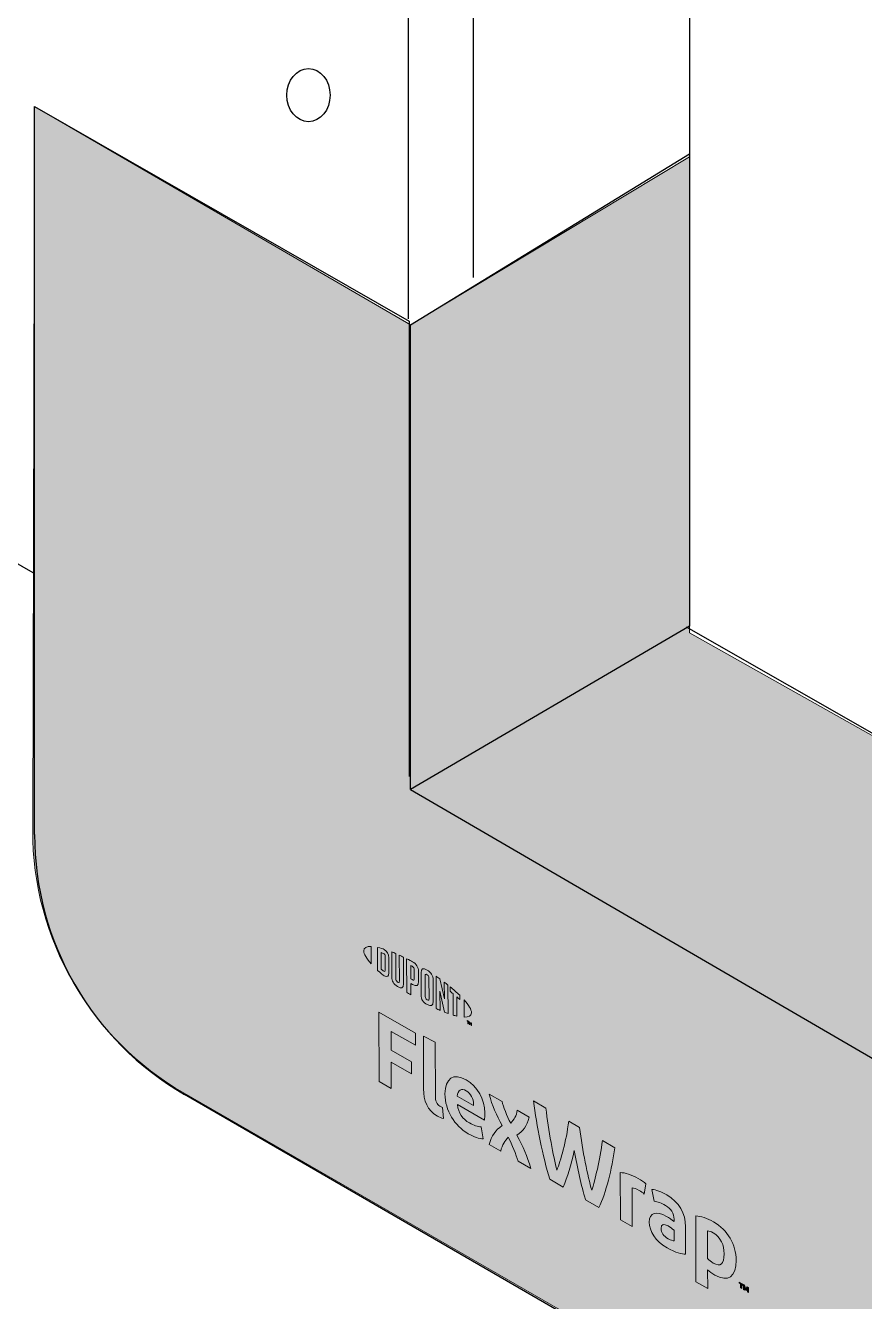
# Model space of a CAD drawing. Extents: x -1140 to 5605, y -816 to 2382.
# Drawn here: x -835.5 to -785.2, y 41.4 to 117.9 of the extents above; entities that cross this region are included whole.
import ezdxf

# ---------------------------------------------------------------- set-up
doc = ezdxf.new("R2010")
doc.units = 0
doc.header["$MEASUREMENT"] = 0
doc.linetypes.add('AI-Linetype-17', pattern=[86.381111, 43.190556, -8.638111, 8.638111, -8.638111, 8.638111, -8.638111])
doc.linetypes.add('AI-Linetype-19', pattern=[86.381111, 43.190556, -8.638111, 8.638111, -8.638111, 8.638111, -8.638111])
for name, color, linetype, lineweight in [('.ATI-HATCH', 7, 'Continuous', 0), ('G-ANNO-TTLB', 7, 'Continuous', 0), ('TYVEK', 7, 'Continuous', 0), ('wall scratch', 7, 'Continuous', 0)]:
    doc.layers.add(name, color=color, linetype=linetype, lineweight=lineweight)

# ---------------------------------------------------------------- blocks, each defined once
blk = doc.blocks.new('Block_46')
at = {"layer": 'wall scratch', "color": 2, "lineweight": 25, "true_color": 0xffff00}
blk.add_lwpolyline([(-812.514, 100.306), (-812.514, 244.314), (-729.909, 196.528), (-729.909, 54.04)], dxfattribs=at)
blk = doc.blocks.new('Block_47')
at = {"layer": 'wall scratch', "color": 18, "lineweight": 25, "true_color": 0x000000}
blk.add_ellipse((-818.502, 113.704), major_axis=(0, 1.594), ratio=0.812499, dxfattribs=at)
blk = doc.blocks.new('Block_85')
at = {"layer": 'TYVEK', "color": 33, "lineweight": 25, "true_color": 0xcc9966}
blk.add_lwpolyline([(-799.602, 79.473)], dxfattribs=at)
blk = doc.blocks.new('Block_86')
at = {"layer": 'TYVEK', "color": 33, "lineweight": 25, "true_color": 0xcc9966}
for points in [[(-795.676, 81.489)], [(-807.593, 74.672)]]:
    blk.add_lwpolyline(points, dxfattribs=at)
blk = doc.blocks.new('Block_87')
at = {"layer": 'TYVEK', "color": 33, "lineweight": 25, "true_color": 0xcc9966}
blk.add_lwpolyline([(-795.676, 81.489)], dxfattribs=at)
blk = doc.blocks.new('Block_89')
at = {"layer": 'TYVEK', "color": 2, "lineweight": 25, "true_color": 0xffff00}
blk.add_line((-808.626, 242.065), (-808.626, 102.777), dxfattribs=at)
blk.add_lwpolyline([(-807.593, 74.672)], dxfattribs=at)
blk = doc.blocks.new('Block_91')
at = {"layer": 'TYVEK', "color": 2, "lineweight": 25, "true_color": 0xffff00}
for points in [[(-807.593, 74.672)], [(-812.401, 71.889)]]:
    blk.add_lwpolyline(points, dxfattribs=at)
blk = doc.blocks.new('Block_93')
at = {"layer": 'TYVEK', "color": 33, "lineweight": 25, "true_color": 0xcc9966}
blk.add_lwpolyline([(-799.595, 79.667)], dxfattribs=at)
blk = doc.blocks.new('Block_94')
at = {"layer": 'TYVEK', "color": 33, "lineweight": 25, "true_color": 0xcc9966}
for points in [[(-795.669, 81.684)], [(-807.586, 74.866)]]:
    blk.add_lwpolyline(points, dxfattribs=at)
blk = doc.blocks.new('Block_95')
at = {"layer": 'TYVEK', "color": 33, "lineweight": 25, "true_color": 0xcc9966}
blk.add_lwpolyline([(-795.669, 81.684)], dxfattribs=at)
blk = doc.blocks.new('Block_98')
at = {"layer": 'TYVEK', "color": 2, "lineweight": 25, "true_color": 0xffff00}
for points in [[(-807.586, 74.866)], [(-812.394, 72.084)]]:
    blk.add_lwpolyline(points, dxfattribs=at)
blk = doc.blocks.new('Block_100')
at = {"layer": 'TYVEK', "true_color": 0x000000, "transparency": 33554687}
h = blk.add_hatch(color=18, dxfattribs=at)
h.dxf.hatch_style = 2
edge = h.paths.add_edge_path()
edge.add_spline(control_points=[(-814.271, 54.599), (-814.271, 54.599), (-814.281, 58.74), (-814.281, 58.74), (-814.281, 58.74), (-812.096, 57.486), (-812.096, 57.486), (-812.096, 57.486), (-812.094, 56.764), (-812.094, 56.764), (-812.094, 56.764), (-813.546, 57.597), (-813.546, 57.597), (-813.546, 57.597), (-813.543, 56.474), (-813.543, 56.474), (-813.543, 56.474), (-812.322, 55.773), (-812.322, 55.773), (-812.322, 55.773), (-812.321, 55.051), (-812.321, 55.051), (-812.321, 55.051), (-813.541, 55.752), (-813.541, 55.752), (-813.541, 55.752), (-813.538, 54.178), (-813.538, 54.178), (-813.538, 54.178), (-814.271, 54.599), (-814.271, 54.599)], knot_values=[0, 0, 0, 0, 1, 1, 1, 2, 2, 2, 3, 3, 3, 4, 4, 4, 5, 5, 5, 6, 6, 6, 7, 7, 7, 8, 8, 8, 9, 9, 9, 10, 10, 10, 10], degree=3, periodic=0)
h = blk.add_hatch(color=18, dxfattribs=at)
h.dxf.hatch_style = 2
edge = h.paths.add_edge_path()
edge.add_spline(control_points=[(-810.898, 53.756), (-810.898, 53.436), (-810.825, 53.224), (-810.62, 53.106), (-810.569, 53.076), (-810.517, 53.053), (-810.471, 53.038), (-810.471, 53.038), (-810.418, 52.364), (-810.418, 52.364), (-810.516, 52.396), (-810.675, 52.464), (-810.777, 52.523), (-811.367, 52.861), (-811.605, 53.441), (-811.606, 54.15), (-811.606, 54.15), (-811.614, 57.309), (-811.614, 57.309), (-811.614, 57.309), (-810.906, 56.95), (-810.906, 56.95), (-810.906, 56.95), (-810.898, 53.756), (-810.898, 53.756)], knot_values=[0, 0, 0, 0, 1, 1, 1, 2, 2, 2, 3, 3, 3, 4, 4, 4, 5, 5, 5, 6, 6, 6, 7, 7, 7, 8, 8, 8, 8], degree=3, periodic=0)
h = blk.add_hatch(color=18, dxfattribs=at)
h.dxf.hatch_style = 2
edge = h.paths.add_edge_path()
edge.add_spline(control_points=[(-809.587, 53.706), (-809.587, 53.706), (-808.612, 53.146), (-808.612, 53.146), (-808.612, 53.146), (-808.612, 53.217), (-808.612, 53.217), (-808.613, 53.549), (-808.767, 53.879), (-809.05, 54.041), (-809.347, 54.212), (-809.542, 54.082), (-809.587, 53.706)], knot_values=[0, 0, 0, 0, 1, 1, 1, 2, 2, 2, 3, 3, 3, 4, 4, 4, 4], degree=3, periodic=0)
edge = h.paths.add_edge_path()
edge.add_spline(control_points=[(-808.028, 51.145), (-808.254, 51.157), (-808.587, 51.265), (-808.925, 51.46), (-809.751, 51.934), (-810.317, 52.861), (-810.32, 53.843), (-810.322, 54.784), (-809.805, 55.125), (-809.051, 54.692), (-808.379, 54.306), (-807.937, 53.503), (-807.935, 52.71), (-807.934, 52.533), (-807.944, 52.385), (-807.954, 52.272), (-807.954, 52.272), (-809.575, 53.203), (-809.575, 53.203), (-809.507, 52.692), (-809.266, 52.34), (-808.855, 52.105), (-808.604, 51.96), (-808.363, 51.887), (-808.143, 51.867), (-808.143, 51.867), (-808.028, 51.145), (-808.028, 51.145)], knot_values=[0, 0, 0, 0, 1, 1, 1, 2, 2, 2, 3, 3, 3, 4, 4, 4, 5, 5, 5, 6, 6, 6, 7, 7, 7, 8, 8, 8, 9, 9, 9, 9], degree=3, periodic=0)
h = blk.add_hatch(color=18, dxfattribs=at)
h.dxf.hatch_style = 2
edge = h.paths.add_edge_path()
edge.add_spline(control_points=[(-806.888, 51.944), (-807.233, 52.579), (-807.505, 53.143), (-807.666, 53.826), (-807.666, 53.826), (-806.902, 53.387), (-806.902, 53.387), (-806.834, 53.083), (-806.607, 52.551), (-806.381, 52.084), (-806.192, 52.3), (-806.029, 52.555), (-805.993, 52.866), (-805.993, 52.866), (-805.275, 52.453), (-805.275, 52.453), (-805.407, 51.915), (-805.632, 51.613), (-806.015, 51.378), (-805.645, 50.687), (-805.393, 50.128), (-805.181, 49.381), (-805.181, 49.381), (-805.945, 49.819), (-805.945, 49.819), (-806.054, 50.213), (-806.311, 50.803), (-806.527, 51.252), (-806.722, 51.039), (-806.905, 50.79), (-806.976, 50.411), (-806.976, 50.411), (-807.664, 50.806), (-807.664, 50.806), (-807.537, 51.348), (-807.297, 51.682), (-806.888, 51.944)], knot_values=[0, 0, 0, 0, 1, 1, 1, 2, 2, 2, 3, 3, 3, 4, 4, 4, 5, 5, 5, 6, 6, 6, 7, 7, 7, 8, 8, 8, 9, 9, 9, 10, 10, 10, 11, 11, 11, 12, 12, 12, 12], degree=3, periodic=0)
h = blk.add_hatch(color=18, dxfattribs=at)
h.dxf.hatch_style = 2
edge = h.paths.add_edge_path()
edge.add_spline(control_points=[(-800.887, 51.05), (-800.887, 51.05), (-800.138, 50.62), (-800.138, 50.62), (-800.329, 49.354), (-800.664, 47.921), (-801.097, 47.036), (-801.097, 47.036), (-801.902, 47.498), (-801.902, 47.498), (-802.156, 48.382), (-802.384, 49.381), (-802.576, 50.461), (-802.768, 49.602), (-802.987, 48.859), (-803.241, 48.267), (-803.241, 48.267), (-804.047, 48.73), (-804.047, 48.73), (-804.46, 50.101), (-804.828, 51.937), (-805.021, 53.424), (-805.021, 53.424), (-804.278, 52.997), (-804.278, 52.997), (-804.116, 51.658), (-803.825, 50.091), (-803.613, 49.278), (-803.394, 49.843), (-803.053, 51.007), (-802.908, 52.211), (-802.908, 52.211), (-802.251, 51.834), (-802.251, 51.834), (-802.094, 50.456), (-801.757, 48.904), (-801.53, 48.082), (-801.326, 48.656), (-801.037, 49.891), (-800.887, 51.05)], knot_values=[0, 0, 0, 0, 1, 1, 1, 2, 2, 2, 3, 3, 3, 4, 4, 4, 5, 5, 5, 6, 6, 6, 7, 7, 7, 8, 8, 8, 9, 9, 9, 10, 10, 10, 11, 11, 11, 12, 12, 12, 13, 13, 13, 13], degree=3, periodic=0)
h = blk.add_hatch(color=18, dxfattribs=at)
h.dxf.hatch_style = 2
edge = h.paths.add_edge_path()
edge.add_spline(control_points=[(-798.745, 48.775), (-798.56, 48.669), (-798.386, 48.545), (-798.283, 48.457), (-798.283, 48.457), (-798.384, 47.847), (-798.384, 47.847), (-798.471, 47.933), (-798.579, 48.006), (-798.687, 48.068), (-798.876, 48.177), (-799.005, 48.209), (-799.112, 48.212), (-799.112, 48.212), (-799.107, 45.893), (-799.107, 45.893), (-799.107, 45.893), (-799.814, 46.3), (-799.814, 46.3), (-799.814, 46.3), (-799.821, 49.133), (-799.821, 49.133), (-799.545, 49.134), (-799.114, 48.987), (-798.745, 48.775)], knot_values=[0, 0, 0, 0, 1, 1, 1, 2, 2, 2, 3, 3, 3, 4, 4, 4, 5, 5, 5, 6, 6, 6, 7, 7, 7, 8, 8, 8, 8], degree=3, periodic=0)
h = blk.add_hatch(color=18, dxfattribs=at)
h.dxf.hatch_style = 2
edge = h.paths.add_edge_path()
edge.add_spline(control_points=[(-796.589, 45.045), (-796.589, 45.045), (-796.591, 45.678), (-796.591, 45.678), (-796.709, 45.775), (-796.832, 45.863), (-796.955, 45.934), (-797.191, 46.07), (-797.375, 46.069), (-797.375, 45.791), (-797.374, 45.543), (-797.22, 45.324), (-796.948, 45.168), (-796.794, 45.08), (-796.666, 45.041), (-796.589, 45.045)], knot_values=[0, 0, 0, 0, 1, 1, 1, 2, 2, 2, 3, 3, 3, 4, 4, 4, 5, 5, 5, 5], degree=3, periodic=0)
edge = h.paths.add_edge_path()
edge.add_spline(control_points=[(-797.018, 44.624), (-797.721, 45.027), (-798.076, 45.627), (-798.077, 46.159), (-798.079, 46.745), (-797.664, 46.849), (-797.049, 46.502), (-796.905, 46.419), (-796.72, 46.29), (-796.592, 46.192), (-796.592, 46.192), (-796.592, 46.334), (-796.592, 46.334), (-796.593, 46.695), (-796.773, 46.97), (-797.117, 47.167), (-797.342, 47.297), (-797.583, 47.394), (-797.794, 47.414), (-797.794, 47.414), (-797.923, 48.126), (-797.923, 48.126), (-797.703, 48.106), (-797.349, 47.974), (-797.036, 47.794), (-796.282, 47.361), (-795.907, 46.685), (-795.905, 45.886), (-795.905, 45.886), (-795.901, 44.242), (-795.901, 44.242), (-796.111, 44.238), (-796.505, 44.329), (-797.018, 44.624)], knot_values=[0, 0, 0, 0, 1, 1, 1, 2, 2, 2, 3, 3, 3, 4, 4, 4, 5, 5, 5, 6, 6, 6, 7, 7, 7, 8, 8, 8, 9, 9, 9, 10, 10, 10, 11, 11, 11, 11], degree=3, periodic=0)
h = blk.add_hatch(color=18, dxfattribs=at)
h.dxf.hatch_style = 2
edge = h.paths.add_edge_path()
edge.add_spline(control_points=[(-794.255, 43.711), (-793.803, 43.451), (-793.594, 43.65), (-793.595, 44.259), (-793.597, 44.792), (-793.792, 45.258), (-794.259, 45.527), (-794.387, 45.6), (-794.48, 45.624), (-794.587, 45.638), (-794.587, 45.638), (-794.583, 43.982), (-794.583, 43.982), (-794.486, 43.879), (-794.404, 43.796), (-794.255, 43.711)], knot_values=[0, 0, 0, 0, 1, 1, 1, 2, 2, 2, 3, 3, 3, 4, 4, 4, 5, 5, 5, 5], degree=3, periodic=0)
edge = h.paths.add_edge_path()
edge.add_spline(control_points=[(-794.151, 42.989), (-794.33, 43.092), (-794.453, 43.186), (-794.582, 43.313), (-794.582, 43.313), (-794.579, 42.189), (-794.579, 42.189), (-794.579, 42.189), (-795.282, 42.593), (-795.282, 42.593), (-795.282, 42.593), (-795.291, 46.539), (-795.291, 46.539), (-794.999, 46.524), (-794.589, 46.389), (-794.225, 46.18), (-793.384, 45.697), (-792.879, 44.817), (-792.877, 43.871), (-792.875, 42.9), (-793.35, 42.53), (-794.151, 42.989)], knot_values=[0, 0, 0, 0, 1, 1, 1, 2, 2, 2, 3, 3, 3, 4, 4, 4, 5, 5, 5, 6, 6, 6, 7, 7, 7, 7], degree=3, periodic=0)
h = blk.add_hatch(color=18, dxfattribs=at)
h.dxf.hatch_style = 2
edge = h.paths.add_edge_path()
edge.add_spline(control_points=[(-792.369, 42.384), (-792.343, 42.297), (-792.318, 42.23), (-792.287, 42.159), (-792.257, 42.195), (-792.235, 42.235), (-792.21, 42.293), (-792.21, 42.293), (-792.136, 42.25), (-792.136, 42.25), (-792.136, 42.25), (-792.136, 41.945), (-792.136, 41.945), (-792.136, 41.945), (-792.2, 41.982), (-792.2, 41.982), (-792.2, 41.982), (-792.2, 42.123), (-792.2, 42.123), (-792.2, 42.123), (-792.197, 42.168), (-792.197, 42.168), (-792.218, 42.134), (-792.242, 42.1), (-792.264, 42.074), (-792.264, 42.074), (-792.313, 42.102), (-792.313, 42.102), (-792.335, 42.154), (-792.36, 42.218), (-792.381, 42.277), (-792.381, 42.277), (-792.378, 42.225), (-792.378, 42.225), (-792.378, 42.225), (-792.378, 42.084), (-792.378, 42.084), (-792.378, 42.084), (-792.442, 42.121), (-792.442, 42.121), (-792.442, 42.121), (-792.443, 42.426), (-792.443, 42.426), (-792.443, 42.426), (-792.369, 42.384), (-792.369, 42.384)], knot_values=[0, 0, 0, 0, 1, 1, 1, 2, 2, 2, 3, 3, 3, 4, 4, 4, 5, 5, 5, 6, 6, 6, 7, 7, 7, 8, 8, 8, 9, 9, 9, 10, 10, 10, 11, 11, 11, 12, 12, 12, 13, 13, 13, 14, 14, 14, 15, 15, 15, 15], degree=3, periodic=0)
edge = h.paths.add_edge_path()
edge.add_spline(control_points=[(-792.615, 42.458), (-792.615, 42.458), (-792.686, 42.499), (-792.686, 42.499), (-792.686, 42.499), (-792.687, 42.566), (-792.687, 42.566), (-792.687, 42.566), (-792.472, 42.443), (-792.472, 42.443), (-792.472, 42.443), (-792.472, 42.375), (-792.472, 42.375), (-792.472, 42.375), (-792.544, 42.417), (-792.544, 42.417), (-792.544, 42.417), (-792.543, 42.178), (-792.543, 42.178), (-792.543, 42.178), (-792.614, 42.219), (-792.614, 42.219), (-792.614, 42.219), (-792.615, 42.458), (-792.615, 42.458)], knot_values=[0, 0, 0, 0, 1, 1, 1, 2, 2, 2, 3, 3, 3, 4, 4, 4, 5, 5, 5, 6, 6, 6, 7, 7, 7, 8, 8, 8, 8], degree=3, periodic=0)
at = {"layer": 'TYVEK'}
for points, knots in [([(-814.271, 54.599), (-814.271, 54.599), (-814.281, 58.74), (-814.281, 58.74), (-814.281, 58.74), (-812.096, 57.486), (-812.096, 57.486), (-812.096, 57.486), (-812.094, 56.764), (-812.094, 56.764), (-812.094, 56.764), (-813.546, 57.597), (-813.546, 57.597), (-813.546, 57.597), (-813.543, 56.474), (-813.543, 56.474), (-813.543, 56.474), (-812.322, 55.773), (-812.322, 55.773), (-812.322, 55.773), (-812.321, 55.051), (-812.321, 55.051), (-812.321, 55.051), (-813.541, 55.752), (-813.541, 55.752), (-813.541, 55.752), (-813.538, 54.178), (-813.538, 54.178), (-813.538, 54.178), (-814.271, 54.599), (-814.271, 54.599)], [0, 0, 0, 0, 1, 1, 1, 2, 2, 2, 3, 3, 3, 4, 4, 4, 5, 5, 5, 6, 6, 6, 7, 7, 7, 8, 8, 8, 9, 9, 9, 10, 10, 10, 10]), ([(-810.898, 53.756), (-810.898, 53.436), (-810.825, 53.224), (-810.62, 53.106), (-810.569, 53.076), (-810.517, 53.053), (-810.471, 53.038), (-810.471, 53.038), (-810.418, 52.364), (-810.418, 52.364), (-810.516, 52.396), (-810.675, 52.464), (-810.777, 52.523), (-811.367, 52.861), (-811.605, 53.441), (-811.606, 54.15), (-811.606, 54.15), (-811.614, 57.309), (-811.614, 57.309), (-811.614, 57.309), (-810.906, 56.95), (-810.906, 56.95), (-810.906, 56.95), (-810.898, 53.756), (-810.898, 53.756)], [0, 0, 0, 0, 1, 1, 1, 2, 2, 2, 3, 3, 3, 4, 4, 4, 5, 5, 5, 6, 6, 6, 7, 7, 7, 8, 8, 8, 8]), ([(-808.028, 51.145), (-808.254, 51.157), (-808.587, 51.265), (-808.925, 51.46), (-809.751, 51.934), (-810.317, 52.861), (-810.32, 53.843), (-810.322, 54.784), (-809.805, 55.125), (-809.051, 54.692), (-808.379, 54.306), (-807.937, 53.503), (-807.935, 52.71), (-807.934, 52.533), (-807.944, 52.385), (-807.954, 52.272), (-807.954, 52.272), (-809.575, 53.203), (-809.575, 53.203), (-809.507, 52.692), (-809.266, 52.34), (-808.855, 52.105), (-808.604, 51.96), (-808.363, 51.887), (-808.143, 51.867), (-808.143, 51.867), (-808.028, 51.145), (-808.028, 51.145)], [0, 0, 0, 0, 1, 1, 1, 2, 2, 2, 3, 3, 3, 4, 4, 4, 5, 5, 5, 6, 6, 6, 7, 7, 7, 8, 8, 8, 9, 9, 9, 9]), ([(-809.587, 53.706), (-809.587, 53.706), (-808.612, 53.146), (-808.612, 53.146), (-808.612, 53.146), (-808.612, 53.217), (-808.612, 53.217), (-808.613, 53.549), (-808.767, 53.879), (-809.05, 54.041), (-809.347, 54.212), (-809.542, 54.082), (-809.587, 53.706)], [0, 0, 0, 0, 1, 1, 1, 2, 2, 2, 3, 3, 3, 4, 4, 4, 4]), ([(-806.888, 51.944), (-807.233, 52.579), (-807.505, 53.143), (-807.666, 53.826), (-807.666, 53.826), (-806.902, 53.387), (-806.902, 53.387), (-806.834, 53.083), (-806.607, 52.551), (-806.381, 52.084), (-806.192, 52.3), (-806.029, 52.555), (-805.993, 52.866), (-805.993, 52.866), (-805.275, 52.453), (-805.275, 52.453), (-805.407, 51.915), (-805.632, 51.613), (-806.015, 51.378), (-805.645, 50.687), (-805.393, 50.128), (-805.181, 49.381), (-805.181, 49.381), (-805.945, 49.819), (-805.945, 49.819), (-806.054, 50.213), (-806.311, 50.803), (-806.527, 51.252), (-806.722, 51.039), (-806.905, 50.79), (-806.976, 50.411), (-806.976, 50.411), (-807.664, 50.806), (-807.664, 50.806), (-807.537, 51.348), (-807.297, 51.682), (-806.888, 51.944)], [0, 0, 0, 0, 1, 1, 1, 2, 2, 2, 3, 3, 3, 4, 4, 4, 5, 5, 5, 6, 6, 6, 7, 7, 7, 8, 8, 8, 9, 9, 9, 10, 10, 10, 11, 11, 11, 12, 12, 12, 12]), ([(-800.887, 51.05), (-800.887, 51.05), (-800.138, 50.62), (-800.138, 50.62), (-800.329, 49.354), (-800.664, 47.921), (-801.097, 47.036), (-801.097, 47.036), (-801.902, 47.498), (-801.902, 47.498), (-802.156, 48.382), (-802.384, 49.381), (-802.576, 50.461), (-802.768, 49.602), (-802.987, 48.859), (-803.241, 48.267), (-803.241, 48.267), (-804.047, 48.73), (-804.047, 48.73), (-804.46, 50.101), (-804.828, 51.937), (-805.021, 53.424), (-805.021, 53.424), (-804.278, 52.997), (-804.278, 52.997), (-804.116, 51.658), (-803.825, 50.091), (-803.613, 49.278), (-803.394, 49.843), (-803.053, 51.007), (-802.908, 52.211), (-802.908, 52.211), (-802.251, 51.834), (-802.251, 51.834), (-802.094, 50.456), (-801.757, 48.904), (-801.53, 48.082), (-801.326, 48.656), (-801.037, 49.891), (-800.887, 51.05)], [0, 0, 0, 0, 1, 1, 1, 2, 2, 2, 3, 3, 3, 4, 4, 4, 5, 5, 5, 6, 6, 6, 7, 7, 7, 8, 8, 8, 9, 9, 9, 10, 10, 10, 11, 11, 11, 12, 12, 12, 13, 13, 13, 13]), ([(-798.745, 48.775), (-798.56, 48.669), (-798.386, 48.545), (-798.283, 48.457), (-798.283, 48.457), (-798.384, 47.847), (-798.384, 47.847), (-798.471, 47.933), (-798.579, 48.006), (-798.687, 48.068), (-798.876, 48.177), (-799.005, 48.209), (-799.112, 48.212), (-799.112, 48.212), (-799.107, 45.893), (-799.107, 45.893), (-799.107, 45.893), (-799.814, 46.3), (-799.814, 46.3), (-799.814, 46.3), (-799.821, 49.133), (-799.821, 49.133), (-799.545, 49.134), (-799.114, 48.987), (-798.745, 48.775)], [0, 0, 0, 0, 1, 1, 1, 2, 2, 2, 3, 3, 3, 4, 4, 4, 5, 5, 5, 6, 6, 6, 7, 7, 7, 8, 8, 8, 8]), ([(-797.018, 44.624), (-797.721, 45.027), (-798.076, 45.627), (-798.077, 46.159), (-798.079, 46.745), (-797.664, 46.849), (-797.049, 46.502), (-796.905, 46.419), (-796.72, 46.29), (-796.592, 46.192), (-796.592, 46.192), (-796.592, 46.334), (-796.592, 46.334), (-796.593, 46.695), (-796.773, 46.97), (-797.117, 47.167), (-797.342, 47.297), (-797.583, 47.394), (-797.794, 47.414), (-797.794, 47.414), (-797.923, 48.126), (-797.923, 48.126), (-797.703, 48.106), (-797.349, 47.974), (-797.036, 47.794), (-796.282, 47.361), (-795.907, 46.685), (-795.905, 45.886), (-795.905, 45.886), (-795.901, 44.242), (-795.901, 44.242), (-796.111, 44.238), (-796.505, 44.329), (-797.018, 44.624)], [0, 0, 0, 0, 1, 1, 1, 2, 2, 2, 3, 3, 3, 4, 4, 4, 5, 5, 5, 6, 6, 6, 7, 7, 7, 8, 8, 8, 9, 9, 9, 10, 10, 10, 11, 11, 11, 11]), ([(-796.589, 45.045), (-796.589, 45.045), (-796.591, 45.678), (-796.591, 45.678), (-796.709, 45.775), (-796.832, 45.863), (-796.955, 45.934), (-797.191, 46.07), (-797.375, 46.069), (-797.375, 45.791), (-797.374, 45.543), (-797.22, 45.324), (-796.948, 45.168), (-796.794, 45.08), (-796.666, 45.041), (-796.589, 45.045)], [0, 0, 0, 0, 1, 1, 1, 2, 2, 2, 3, 3, 3, 4, 4, 4, 5, 5, 5, 5]), ([(-794.151, 42.989), (-794.33, 43.092), (-794.453, 43.186), (-794.582, 43.313), (-794.582, 43.313), (-794.579, 42.189), (-794.579, 42.189), (-794.579, 42.189), (-795.282, 42.593), (-795.282, 42.593), (-795.282, 42.593), (-795.291, 46.539), (-795.291, 46.539), (-794.999, 46.524), (-794.589, 46.389), (-794.225, 46.18), (-793.384, 45.697), (-792.879, 44.817), (-792.877, 43.871), (-792.875, 42.9), (-793.35, 42.53), (-794.151, 42.989)], [0, 0, 0, 0, 1, 1, 1, 2, 2, 2, 3, 3, 3, 4, 4, 4, 5, 5, 5, 6, 6, 6, 7, 7, 7, 7]), ([(-794.255, 43.711), (-793.803, 43.451), (-793.594, 43.65), (-793.595, 44.259), (-793.597, 44.792), (-793.792, 45.258), (-794.259, 45.527), (-794.387, 45.6), (-794.48, 45.624), (-794.587, 45.638), (-794.587, 45.638), (-794.583, 43.982), (-794.583, 43.982), (-794.486, 43.879), (-794.404, 43.796), (-794.255, 43.711)], [0, 0, 0, 0, 1, 1, 1, 2, 2, 2, 3, 3, 3, 4, 4, 4, 5, 5, 5, 5]), ([(-792.615, 42.458), (-792.615, 42.458), (-792.686, 42.499), (-792.686, 42.499), (-792.686, 42.499), (-792.687, 42.566), (-792.687, 42.566), (-792.687, 42.566), (-792.472, 42.443), (-792.472, 42.443), (-792.472, 42.443), (-792.472, 42.375), (-792.472, 42.375), (-792.472, 42.375), (-792.544, 42.417), (-792.544, 42.417), (-792.544, 42.417), (-792.543, 42.178), (-792.543, 42.178), (-792.543, 42.178), (-792.614, 42.219), (-792.614, 42.219), (-792.614, 42.219), (-792.615, 42.458), (-792.615, 42.458)], [0, 0, 0, 0, 1, 1, 1, 2, 2, 2, 3, 3, 3, 4, 4, 4, 5, 5, 5, 6, 6, 6, 7, 7, 7, 8, 8, 8, 8]), ([(-792.369, 42.384), (-792.343, 42.297), (-792.318, 42.23), (-792.287, 42.159), (-792.257, 42.195), (-792.235, 42.235), (-792.21, 42.293), (-792.21, 42.293), (-792.136, 42.25), (-792.136, 42.25), (-792.136, 42.25), (-792.136, 41.945), (-792.136, 41.945), (-792.136, 41.945), (-792.2, 41.982), (-792.2, 41.982), (-792.2, 41.982), (-792.2, 42.123), (-792.2, 42.123), (-792.2, 42.123), (-792.197, 42.168), (-792.197, 42.168), (-792.218, 42.134), (-792.242, 42.1), (-792.264, 42.074), (-792.264, 42.074), (-792.313, 42.102), (-792.313, 42.102), (-792.335, 42.154), (-792.36, 42.218), (-792.381, 42.277), (-792.381, 42.277), (-792.378, 42.225), (-792.378, 42.225), (-792.378, 42.225), (-792.378, 42.084), (-792.378, 42.084), (-792.378, 42.084), (-792.442, 42.121), (-792.442, 42.121), (-792.442, 42.121), (-792.443, 42.426), (-792.443, 42.426), (-792.443, 42.426), (-792.369, 42.384), (-792.369, 42.384)], [0, 0, 0, 0, 1, 1, 1, 2, 2, 2, 3, 3, 3, 4, 4, 4, 5, 5, 5, 6, 6, 6, 7, 7, 7, 8, 8, 8, 9, 9, 9, 10, 10, 10, 11, 11, 11, 12, 12, 12, 13, 13, 13, 14, 14, 14, 15, 15, 15, 15])]:
    blk.add_open_spline(points, degree=3, knots=knots, dxfattribs=at)
blk = doc.blocks.new('Block_101')
at = {"layer": 'TYVEK', "true_color": 0x000000, "transparency": 33554687}
h = blk.add_hatch(color=18, dxfattribs=at)
h.dxf.hatch_style = 2
edge = h.paths.add_edge_path()
edge.add_spline(control_points=[(-815.184, 62.419), (-815.183, 62.228), (-815.023, 61.958), (-814.743, 61.644), (-814.743, 61.644), (-814.745, 62.684), (-814.745, 62.684), (-815.024, 62.693), (-815.184, 62.607), (-815.184, 62.419)], knot_values=[0, 0, 0, 0, 1, 1, 1, 2, 2, 2, 3, 3, 3, 3], degree=3, periodic=0)
h = blk.add_hatch(color=18, dxfattribs=at)
h.dxf.hatch_style = 2
edge = h.paths.add_edge_path()
edge.add_spline(control_points=[(-813.902, 61.259), (-813.902, 61.179), (-813.944, 61.176), (-813.993, 61.205), (-814.032, 61.227), (-814.092, 61.278), (-814.14, 61.321), (-814.14, 61.321), (-814.143, 62.315), (-814.143, 62.315), (-814.094, 62.302), (-814.035, 62.284), (-813.996, 62.261), (-813.946, 62.233), (-813.905, 62.182), (-813.905, 62.103), (-813.905, 62.103), (-813.902, 61.259), (-813.902, 61.259)], knot_values=[0, 0, 0, 0, 1, 1, 1, 2, 2, 2, 3, 3, 3, 4, 4, 4, 5, 5, 5, 6, 6, 6, 6], degree=3, periodic=0)
edge = h.paths.add_edge_path()
edge.add_spline(control_points=[(-813.964, 62.503), (-814.042, 62.547), (-814.155, 62.586), (-814.358, 62.63), (-814.358, 62.63), (-814.355, 61.252), (-814.355, 61.252), (-814.176, 61.087), (-814.038, 60.971), (-813.96, 60.926), (-813.78, 60.823), (-813.679, 60.892), (-813.68, 61.095), (-813.68, 61.095), (-813.682, 62.01), (-813.682, 62.01), (-813.682, 62.214), (-813.784, 62.399), (-813.964, 62.503)], knot_values=[0, 0, 0, 0, 1, 1, 1, 2, 2, 2, 3, 3, 3, 4, 4, 4, 5, 5, 5, 6, 6, 6, 6], degree=3, periodic=0)
h = blk.add_hatch(color=18, dxfattribs=at)
h.dxf.hatch_style = 2
edge = h.paths.add_edge_path()
edge.add_spline(control_points=[(-813.052, 60.609), (-813.052, 60.529), (-813.075, 60.493), (-813.162, 60.554), (-813.246, 60.615), (-813.269, 60.669), (-813.27, 60.764), (-813.27, 60.764), (-813.273, 62.263), (-813.273, 62.263), (-813.33, 62.288), (-813.455, 62.34), (-813.509, 62.362), (-813.509, 62.362), (-813.505, 60.846), (-813.505, 60.846), (-813.505, 60.604), (-813.402, 60.451), (-813.161, 60.28), (-812.94, 60.125), (-812.805, 60.176), (-812.806, 60.444), (-812.806, 60.444), (-812.81, 62.047), (-812.81, 62.047), (-812.856, 62.07), (-813.007, 62.142), (-813.056, 62.164), (-813.056, 62.164), (-813.052, 60.609), (-813.052, 60.609)], knot_values=[0, 0, 0, 0, 1, 1, 1, 2, 2, 2, 3, 3, 3, 4, 4, 4, 5, 5, 5, 6, 6, 6, 7, 7, 7, 8, 8, 8, 9, 9, 9, 10, 10, 10, 10], degree=3, periodic=0)
h = blk.add_hatch(color=18, dxfattribs=at)
h.dxf.hatch_style = 2
edge = h.paths.add_edge_path()
edge.add_spline(control_points=[(-812.157, 60.753), (-812.157, 60.667), (-812.183, 60.638), (-812.283, 60.695), (-812.283, 60.695), (-812.369, 60.744), (-812.369, 60.744), (-812.369, 60.744), (-812.371, 61.54), (-812.371, 61.54), (-812.333, 61.521), (-812.312, 61.51), (-812.289, 61.496), (-812.181, 61.434), (-812.159, 61.374), (-812.158, 61.285), (-812.158, 61.285), (-812.157, 60.753), (-812.157, 60.753)], knot_values=[0, 0, 0, 0, 1, 1, 1, 2, 2, 2, 3, 3, 3, 4, 4, 4, 5, 5, 5, 6, 6, 6, 6], degree=3, periodic=0)
edge = h.paths.add_edge_path()
edge.add_spline(control_points=[(-812.276, 61.77), (-812.318, 61.794), (-812.474, 61.878), (-812.618, 61.95), (-812.618, 61.95), (-812.613, 59.932), (-812.613, 59.932), (-812.564, 59.901), (-812.436, 59.82), (-812.367, 59.778), (-812.367, 59.778), (-812.369, 60.463), (-812.369, 60.463), (-812.369, 60.463), (-812.272, 60.408), (-812.272, 60.408), (-812.015, 60.261), (-811.908, 60.333), (-811.909, 60.589), (-811.909, 60.589), (-811.91, 61.184), (-811.91, 61.184), (-811.911, 61.435), (-812.031, 61.63), (-812.276, 61.77)], knot_values=[0, 0, 0, 0, 1, 1, 1, 2, 2, 2, 3, 3, 3, 4, 4, 4, 5, 5, 5, 6, 6, 6, 7, 7, 7, 8, 8, 8, 8], degree=3, periodic=0)
h = blk.add_hatch(color=18, dxfattribs=at)
h.dxf.hatch_style = 2
edge = h.paths.add_edge_path()
edge.add_spline(control_points=[(-811.277, 59.544), (-811.277, 59.464), (-811.3, 59.436), (-811.387, 59.483), (-811.476, 59.532), (-811.501, 59.59), (-811.501, 59.673), (-811.501, 59.673), (-811.504, 60.931), (-811.504, 60.931), (-811.504, 61.014), (-811.48, 61.046), (-811.391, 60.991), (-811.303, 60.938), (-811.28, 60.882), (-811.28, 60.802), (-811.28, 60.802), (-811.277, 59.544), (-811.277, 59.544)], knot_values=[0, 0, 0, 0, 1, 1, 1, 2, 2, 2, 3, 3, 3, 4, 4, 4, 5, 5, 5, 6, 6, 6, 6], degree=3, periodic=0)
edge = h.paths.add_edge_path()
edge.add_spline(control_points=[(-811.391, 61.273), (-811.619, 61.417), (-811.755, 61.379), (-811.754, 61.113), (-811.754, 61.113), (-811.751, 59.793), (-811.751, 59.793), (-811.75, 59.512), (-811.627, 59.326), (-811.386, 59.2), (-811.151, 59.076), (-811.028, 59.109), (-811.029, 59.407), (-811.029, 59.407), (-811.032, 60.668), (-811.032, 60.668), (-811.032, 60.952), (-811.144, 61.117), (-811.391, 61.273)], knot_values=[0, 0, 0, 0, 1, 1, 1, 2, 2, 2, 3, 3, 3, 4, 4, 4, 5, 5, 5, 6, 6, 6, 6], degree=3, periodic=0)
h = blk.add_hatch(color=18, dxfattribs=at)
h.dxf.hatch_style = 2
edge = h.paths.add_edge_path()
edge.add_spline(control_points=[(-810.347, 59.551), (-810.347, 59.551), (-810.623, 60.734), (-810.623, 60.734), (-810.697, 60.788), (-810.787, 60.851), (-810.856, 60.898), (-810.856, 60.898), (-810.851, 58.961), (-810.851, 58.961), (-810.802, 58.939), (-810.679, 58.884), (-810.615, 58.856), (-810.615, 58.856), (-810.637, 60.009), (-810.637, 60.009), (-810.637, 60.009), (-810.345, 58.746), (-810.345, 58.746), (-810.284, 58.722), (-810.194, 58.689), (-810.136, 58.668), (-810.136, 58.668), (-810.14, 60.37), (-810.14, 60.37), (-810.201, 60.419), (-810.313, 60.505), (-810.367, 60.545), (-810.367, 60.545), (-810.347, 59.551), (-810.347, 59.551)], knot_values=[0, 0, 0, 0, 1, 1, 1, 2, 2, 2, 3, 3, 3, 4, 4, 4, 5, 5, 5, 6, 6, 6, 7, 7, 7, 8, 8, 8, 9, 9, 9, 10, 10, 10, 10], degree=3, periodic=0)
h = blk.add_hatch(color=18, dxfattribs=at)
h.dxf.hatch_style = 2
edge = h.paths.add_edge_path()
edge.add_spline(control_points=[(-810.017, 60.002), (-809.956, 59.955), (-809.896, 59.906), (-809.838, 59.858), (-809.838, 59.858), (-809.835, 58.57), (-809.835, 58.57), (-809.781, 58.554), (-809.681, 58.527), (-809.615, 58.511), (-809.615, 58.511), (-809.618, 59.671), (-809.618, 59.671), (-809.554, 59.615), (-809.493, 59.561), (-809.438, 59.511), (-809.438, 59.511), (-809.439, 59.76), (-809.439, 59.76), (-809.613, 59.93), (-809.8, 60.094), (-810.018, 60.272), (-810.018, 60.272), (-810.017, 60.002), (-810.017, 60.002)], knot_values=[0, 0, 0, 0, 1, 1, 1, 2, 2, 2, 3, 3, 3, 4, 4, 4, 5, 5, 5, 6, 6, 6, 7, 7, 7, 8, 8, 8, 8], degree=3, periodic=0)
h = blk.add_hatch(color=18, dxfattribs=at)
h.dxf.hatch_style = 2
edge = h.paths.add_edge_path()
edge.add_spline(control_points=[(-808.733, 58.715), (-808.732, 58.524), (-808.892, 58.438), (-809.172, 58.446), (-809.172, 58.446), (-809.174, 59.486), (-809.174, 59.486), (-808.894, 59.173), (-808.733, 58.904), (-808.733, 58.715)], knot_values=[0, 0, 0, 0, 1, 1, 1, 2, 2, 2, 3, 3, 3, 3], degree=3, periodic=0)
h = blk.add_hatch(color=18, dxfattribs=at)
h.dxf.hatch_style = 2
edge = h.paths.add_edge_path()
edge.add_spline(control_points=[(-808.862, 58.164), (-808.862, 58.164), (-808.835, 58.149), (-808.835, 58.149), (-808.835, 58.149), (-808.796, 58.056), (-808.796, 58.056), (-808.796, 58.056), (-808.757, 58.104), (-808.757, 58.104), (-808.757, 58.104), (-808.731, 58.089), (-808.731, 58.089), (-808.731, 58.089), (-808.731, 57.939), (-808.731, 57.939), (-808.731, 57.939), (-808.755, 57.953), (-808.755, 57.953), (-808.755, 57.953), (-808.755, 58.06), (-808.755, 58.06), (-808.755, 58.06), (-808.795, 58.011), (-808.795, 58.011), (-808.795, 58.011), (-808.798, 58.013), (-808.798, 58.013), (-808.798, 58.013), (-808.838, 58.107), (-808.838, 58.107), (-808.838, 58.107), (-808.838, 58.001), (-808.838, 58.001), (-808.838, 58.001), (-808.862, 58.014), (-808.862, 58.014), (-808.862, 58.014), (-808.862, 58.164), (-808.862, 58.164)], knot_values=[0, 0, 0, 0, 1, 1, 1, 2, 2, 2, 3, 3, 3, 4, 4, 4, 5, 5, 5, 6, 6, 6, 7, 7, 7, 8, 8, 8, 9, 9, 9, 10, 10, 10, 11, 11, 11, 12, 12, 12, 13, 13, 13, 13], degree=3, periodic=0)
edge = h.paths.add_edge_path()
edge.add_spline(control_points=[(-808.955, 58.191), (-808.955, 58.191), (-808.995, 58.214), (-808.995, 58.214), (-808.995, 58.214), (-808.995, 58.241), (-808.995, 58.241), (-808.995, 58.241), (-808.89, 58.18), (-808.89, 58.18), (-808.89, 58.18), (-808.89, 58.154), (-808.89, 58.154), (-808.89, 58.154), (-808.93, 58.177), (-808.93, 58.177), (-808.93, 58.177), (-808.93, 58.053), (-808.93, 58.053), (-808.93, 58.053), (-808.954, 58.068), (-808.954, 58.068), (-808.954, 58.068), (-808.955, 58.191), (-808.955, 58.191)], knot_values=[0, 0, 0, 0, 1, 1, 1, 2, 2, 2, 3, 3, 3, 4, 4, 4, 5, 5, 5, 6, 6, 6, 7, 7, 7, 8, 8, 8, 8], degree=3, periodic=0)
at = {"layer": 'TYVEK'}
for points, knots in [([(-815.184, 62.419), (-815.183, 62.228), (-815.023, 61.958), (-814.743, 61.644), (-814.743, 61.644), (-814.745, 62.684), (-814.745, 62.684), (-815.024, 62.693), (-815.184, 62.607), (-815.184, 62.419)], [0, 0, 0, 0, 1, 1, 1, 2, 2, 2, 3, 3, 3, 3]), ([(-813.964, 62.503), (-814.042, 62.547), (-814.155, 62.586), (-814.358, 62.63), (-814.358, 62.63), (-814.355, 61.252), (-814.355, 61.252), (-814.176, 61.087), (-814.038, 60.971), (-813.96, 60.926), (-813.78, 60.823), (-813.679, 60.892), (-813.68, 61.095), (-813.68, 61.095), (-813.682, 62.01), (-813.682, 62.01), (-813.682, 62.214), (-813.784, 62.399), (-813.964, 62.503)], [0, 0, 0, 0, 1, 1, 1, 2, 2, 2, 3, 3, 3, 4, 4, 4, 5, 5, 5, 6, 6, 6, 6]), ([(-813.902, 61.259), (-813.902, 61.179), (-813.944, 61.176), (-813.993, 61.205), (-814.032, 61.227), (-814.092, 61.278), (-814.14, 61.321), (-814.14, 61.321), (-814.143, 62.315), (-814.143, 62.315), (-814.094, 62.302), (-814.035, 62.284), (-813.996, 62.261), (-813.946, 62.233), (-813.905, 62.182), (-813.905, 62.103), (-813.905, 62.103), (-813.902, 61.259), (-813.902, 61.259)], [0, 0, 0, 0, 1, 1, 1, 2, 2, 2, 3, 3, 3, 4, 4, 4, 5, 5, 5, 6, 6, 6, 6]), ([(-813.052, 60.609), (-813.052, 60.529), (-813.075, 60.493), (-813.162, 60.554), (-813.246, 60.615), (-813.269, 60.669), (-813.27, 60.764), (-813.27, 60.764), (-813.273, 62.263), (-813.273, 62.263), (-813.33, 62.288), (-813.455, 62.34), (-813.509, 62.362), (-813.509, 62.362), (-813.505, 60.846), (-813.505, 60.846), (-813.505, 60.604), (-813.402, 60.451), (-813.161, 60.28), (-812.94, 60.125), (-812.805, 60.176), (-812.806, 60.444), (-812.806, 60.444), (-812.81, 62.047), (-812.81, 62.047), (-812.856, 62.07), (-813.007, 62.142), (-813.056, 62.164), (-813.056, 62.164), (-813.052, 60.609), (-813.052, 60.609)], [0, 0, 0, 0, 1, 1, 1, 2, 2, 2, 3, 3, 3, 4, 4, 4, 5, 5, 5, 6, 6, 6, 7, 7, 7, 8, 8, 8, 9, 9, 9, 10, 10, 10, 10]), ([(-812.276, 61.77), (-812.318, 61.794), (-812.474, 61.878), (-812.618, 61.95), (-812.618, 61.95), (-812.613, 59.932), (-812.613, 59.932), (-812.564, 59.901), (-812.436, 59.82), (-812.367, 59.778), (-812.367, 59.778), (-812.369, 60.463), (-812.369, 60.463), (-812.369, 60.463), (-812.272, 60.408), (-812.272, 60.408), (-812.015, 60.261), (-811.908, 60.333), (-811.909, 60.589), (-811.909, 60.589), (-811.91, 61.184), (-811.91, 61.184), (-811.911, 61.435), (-812.031, 61.63), (-812.276, 61.77)], [0, 0, 0, 0, 1, 1, 1, 2, 2, 2, 3, 3, 3, 4, 4, 4, 5, 5, 5, 6, 6, 6, 7, 7, 7, 8, 8, 8, 8]), ([(-812.157, 60.753), (-812.157, 60.667), (-812.183, 60.638), (-812.283, 60.695), (-812.283, 60.695), (-812.369, 60.744), (-812.369, 60.744), (-812.369, 60.744), (-812.371, 61.54), (-812.371, 61.54), (-812.333, 61.521), (-812.312, 61.51), (-812.289, 61.496), (-812.181, 61.434), (-812.159, 61.374), (-812.158, 61.285), (-812.158, 61.285), (-812.157, 60.753), (-812.157, 60.753)], [0, 0, 0, 0, 1, 1, 1, 2, 2, 2, 3, 3, 3, 4, 4, 4, 5, 5, 5, 6, 6, 6, 6]), ([(-811.391, 61.273), (-811.619, 61.417), (-811.755, 61.379), (-811.754, 61.113), (-811.754, 61.113), (-811.751, 59.793), (-811.751, 59.793), (-811.75, 59.512), (-811.627, 59.326), (-811.386, 59.2), (-811.151, 59.076), (-811.028, 59.109), (-811.029, 59.407), (-811.029, 59.407), (-811.032, 60.668), (-811.032, 60.668), (-811.032, 60.952), (-811.144, 61.117), (-811.391, 61.273)], [0, 0, 0, 0, 1, 1, 1, 2, 2, 2, 3, 3, 3, 4, 4, 4, 5, 5, 5, 6, 6, 6, 6]), ([(-811.277, 59.544), (-811.277, 59.464), (-811.3, 59.436), (-811.387, 59.483), (-811.476, 59.532), (-811.501, 59.59), (-811.501, 59.673), (-811.501, 59.673), (-811.504, 60.931), (-811.504, 60.931), (-811.504, 61.014), (-811.48, 61.046), (-811.391, 60.991), (-811.303, 60.938), (-811.28, 60.882), (-811.28, 60.802), (-811.28, 60.802), (-811.277, 59.544), (-811.277, 59.544)], [0, 0, 0, 0, 1, 1, 1, 2, 2, 2, 3, 3, 3, 4, 4, 4, 5, 5, 5, 6, 6, 6, 6]), ([(-810.347, 59.551), (-810.347, 59.551), (-810.623, 60.734), (-810.623, 60.734), (-810.697, 60.788), (-810.787, 60.851), (-810.856, 60.898), (-810.856, 60.898), (-810.851, 58.961), (-810.851, 58.961), (-810.802, 58.939), (-810.679, 58.884), (-810.615, 58.856), (-810.615, 58.856), (-810.637, 60.009), (-810.637, 60.009), (-810.637, 60.009), (-810.345, 58.746), (-810.345, 58.746), (-810.284, 58.722), (-810.194, 58.689), (-810.136, 58.668), (-810.136, 58.668), (-810.14, 60.37), (-810.14, 60.37), (-810.201, 60.419), (-810.313, 60.505), (-810.367, 60.545), (-810.367, 60.545), (-810.347, 59.551), (-810.347, 59.551)], [0, 0, 0, 0, 1, 1, 1, 2, 2, 2, 3, 3, 3, 4, 4, 4, 5, 5, 5, 6, 6, 6, 7, 7, 7, 8, 8, 8, 9, 9, 9, 10, 10, 10, 10]), ([(-810.017, 60.002), (-809.956, 59.955), (-809.896, 59.906), (-809.838, 59.858), (-809.838, 59.858), (-809.835, 58.57), (-809.835, 58.57), (-809.781, 58.554), (-809.681, 58.527), (-809.615, 58.511), (-809.615, 58.511), (-809.618, 59.671), (-809.618, 59.671), (-809.554, 59.615), (-809.493, 59.561), (-809.438, 59.511), (-809.438, 59.511), (-809.439, 59.76), (-809.439, 59.76), (-809.613, 59.93), (-809.8, 60.094), (-810.018, 60.272), (-810.018, 60.272), (-810.017, 60.002), (-810.017, 60.002)], [0, 0, 0, 0, 1, 1, 1, 2, 2, 2, 3, 3, 3, 4, 4, 4, 5, 5, 5, 6, 6, 6, 7, 7, 7, 8, 8, 8, 8]), ([(-808.733, 58.715), (-808.732, 58.524), (-808.892, 58.438), (-809.172, 58.446), (-809.172, 58.446), (-809.174, 59.486), (-809.174, 59.486), (-808.894, 59.173), (-808.733, 58.904), (-808.733, 58.715)], [0, 0, 0, 0, 1, 1, 1, 2, 2, 2, 3, 3, 3, 3]), ([(-808.955, 58.191), (-808.955, 58.191), (-808.995, 58.214), (-808.995, 58.214), (-808.995, 58.214), (-808.995, 58.241), (-808.995, 58.241), (-808.995, 58.241), (-808.89, 58.18), (-808.89, 58.18), (-808.89, 58.18), (-808.89, 58.154), (-808.89, 58.154), (-808.89, 58.154), (-808.93, 58.177), (-808.93, 58.177), (-808.93, 58.177), (-808.93, 58.053), (-808.93, 58.053), (-808.93, 58.053), (-808.954, 58.068), (-808.954, 58.068), (-808.954, 58.068), (-808.955, 58.191), (-808.955, 58.191)], [0, 0, 0, 0, 1, 1, 1, 2, 2, 2, 3, 3, 3, 4, 4, 4, 5, 5, 5, 6, 6, 6, 7, 7, 7, 8, 8, 8, 8]), ([(-808.862, 58.164), (-808.862, 58.164), (-808.835, 58.149), (-808.835, 58.149), (-808.835, 58.149), (-808.796, 58.056), (-808.796, 58.056), (-808.796, 58.056), (-808.757, 58.104), (-808.757, 58.104), (-808.757, 58.104), (-808.731, 58.089), (-808.731, 58.089), (-808.731, 58.089), (-808.731, 57.939), (-808.731, 57.939), (-808.731, 57.939), (-808.755, 57.953), (-808.755, 57.953), (-808.755, 57.953), (-808.755, 58.06), (-808.755, 58.06), (-808.755, 58.06), (-808.795, 58.011), (-808.795, 58.011), (-808.795, 58.011), (-808.798, 58.013), (-808.798, 58.013), (-808.798, 58.013), (-808.838, 58.107), (-808.838, 58.107), (-808.838, 58.107), (-808.838, 58.001), (-808.838, 58.001), (-808.838, 58.001), (-808.862, 58.014), (-808.862, 58.014), (-808.862, 58.014), (-808.862, 58.164), (-808.862, 58.164)], [0, 0, 0, 0, 1, 1, 1, 2, 2, 2, 3, 3, 3, 4, 4, 4, 5, 5, 5, 6, 6, 6, 7, 7, 7, 8, 8, 8, 9, 9, 9, 10, 10, 10, 11, 11, 11, 12, 12, 12, 13, 13, 13, 13])]:
    blk.add_open_spline(points, degree=3, knots=knots, dxfattribs=at)
blk = doc.blocks.new('Block_99')
at = {"layer": 'TYVEK'}
for name in ['Block_101', 'Block_100']:
    blk.add_blockref(name, (0, 0), dxfattribs=at)

msp = doc.modelspace()

# ---------------------------------------------------------------- hatches: boundary and pattern name
at = {"layer": '.ATI-HATCH', "true_color": 0x808080, "transparency": 33554559}
h = msp.add_hatch(color=8, dxfattribs=at)
edge = h.paths.add_edge_path()
edge.add_spline(control_points=[(-834.913, 113.021), (-834.913, 113.021), (-835.023, 69.638), (-835.023, 69.638), (-835.039, 63.14), (-831.577, 57.13), (-825.948, 53.885), (-825.948, 53.885), (-730.14, -1.358), (-730.14, -1.358), (-718.406, -8.123), (-703.747, 0.346), (-703.747, 13.891), (-703.747, 13.891), (-703.747, 47.79), (-703.747, 47.79), (-703.747, 47.79), (-729.902, 63.001), (-729.902, 63.001), (-729.902, 63.001), (-729.909, 44.474), (-729.909, 44.474), (-729.909, 44.474), (-795.676, 81.489), (-795.676, 81.489), (-795.676, 81.489), (-795.676, 110.001), (-795.676, 110.001), (-795.676, 110.001), (-812.394, 99.942), (-812.394, 99.942), (-812.394, 99.942), (-834.913, 113.021), (-834.913, 113.021)], knot_values=[0, 0, 0, 0, 1, 1, 1, 2, 2, 2, 3, 3, 3, 4, 4, 4, 5, 5, 5, 6, 6, 6, 7, 7, 7, 8, 8, 8, 9, 9, 9, 10, 10, 10, 11, 11, 11, 11], degree=3, periodic=0)
at = {"layer": 'G-ANNO-TTLB', "true_color": 0xff00ff, "transparency": 33554687}
h = msp.add_hatch(color=6, dxfattribs=at)
edge = h.paths.add_edge_path()
edge.add_spline(control_points=[(1815.435, -731.698), (1815.435, -731.698), (-1114.083, -731.698), (-1114.083, -731.698), (-1114.083, -731.698), (-1114.083, 1725.302), (-1114.083, 1725.302), (-1114.083, 1725.302), (1815.435, 1725.302), (1815.435, 1725.302), (1815.435, 1725.302), (1815.435, -731.698), (1815.435, -731.698)], knot_values=[0, 0, 0, 0, 1, 1, 1, 2, 2, 2, 3, 3, 3, 4, 4, 4, 4], degree=3, periodic=0)
edge = h.paths.add_edge_path()
edge.add_spline(control_points=[(-1105.083, 1716.302), (-1105.083, 1716.302), (-1105.083, -722.698), (-1105.083, -722.698), (-1105.083, -722.698), (1806.435, -722.698), (1806.435, -722.698), (1806.435, -722.698), (1806.435, 1716.302), (1806.435, 1716.302), (1806.435, 1716.302), (-1105.083, 1716.302), (-1105.083, 1716.302)], knot_values=[0, 0, 0, 0, 1, 1, 1, 2, 2, 2, 3, 3, 3, 4, 4, 4, 4], degree=3, periodic=0)
edge.add_line((-1105.083, 1716.302), (-1105.083, 1716.302))

# ---------------------------------------------------------------- linework, layer by layer
at = {"layer": '.ATI-HATCH'}
msp.add_open_spline([(-834.913, 113.021), (-834.913, 113.021), (-835.023, 69.638), (-835.023, 69.638), (-835.039, 63.14), (-831.577, 57.13), (-825.948, 53.885), (-825.948, 53.885), (-730.14, -1.358), (-730.14, -1.358), (-718.406, -8.123), (-703.747, 0.346), (-703.747, 13.891), (-703.747, 13.891), (-703.747, 47.79), (-703.747, 47.79), (-703.747, 47.79), (-729.902, 63.001), (-729.902, 63.001), (-729.902, 63.001), (-729.909, 44.474), (-729.909, 44.474), (-729.909, 44.474), (-795.676, 81.489), (-795.676, 81.489), (-795.676, 81.489), (-795.676, 110.001), (-795.676, 110.001), (-795.676, 110.001), (-812.394, 99.942), (-812.394, 99.942), (-812.394, 99.942), (-834.913, 113.021), (-834.913, 113.021)], degree=3, knots=[0, 0, 0, 0, 1, 1, 1, 2, 2, 2, 3, 3, 3, 4, 4, 4, 5, 5, 5, 6, 6, 6, 7, 7, 7, 8, 8, 8, 9, 9, 9, 10, 10, 10, 11, 11, 11, 11], dxfattribs=at)
at = {"layer": 'G-ANNO-TTLB'}
for points in [[(1815.435, -731.698), (1815.435, -731.698), (-1114.083, -731.698), (-1114.083, -731.698), (-1114.083, -731.698), (-1114.083, 1725.302), (-1114.083, 1725.302), (-1114.083, 1725.302), (1815.435, 1725.302), (1815.435, 1725.302), (1815.435, 1725.302), (1815.435, -731.698), (1815.435, -731.698)], [(-1105.083, 1716.302), (-1105.083, 1716.302), (-1105.083, -722.698), (-1105.083, -722.698), (-1105.083, -722.698), (1806.435, -722.698), (1806.435, -722.698), (1806.435, -722.698), (1806.435, 1716.302), (1806.435, 1716.302), (1806.435, 1716.302), (-1105.083, 1716.302), (-1105.083, 1716.302)]]:
    msp.add_open_spline(points, degree=3, knots=[0, 0, 0, 0, 1, 1, 1, 2, 2, 2, 3, 3, 3, 4, 4, 4, 4], dxfattribs=at)
at = {"layer": 'TYVEK', "color": 33, "lineweight": 25, "true_color": 0xcc9966}
msp.add_line((-795.676, 233.006), (-795.676, 110.001), dxfattribs=at)
at = {"layer": 'TYVEK', "color": 4, "lineweight": 25, "true_color": 0x00ffff}
for p, q in [((-834.913, 69.401), (-834.913, 113.021)), ((-834.913, 113.021), (-812.474, 100.156)), ((-812.474, 100.156), (-812.473, 72.87)), ((-854.427, 96.279), (-835.023, 85.097)), ((-795.875, 81.837), (-729.845, 44.082)), ((-812.394, 72.084), (-729.869, 24.045)), ((-730.768, -1.23), (-825.924, 53.816))]:
    msp.add_line(p, q, dxfattribs=at)
msp.add_lwpolyline([(-812.394, 99.942), (-795.669, 110.195), (-795.669, 81.871), (-812.394, 72.084)], close=True, dxfattribs=at)
at = {"layer": 'TYVEK', "color": 2, "lineweight": 25, "true_color": 0xffff00}
msp.add_lwpolyline([(-811.512, 72.85)], dxfattribs=at)
at = {"layer": 'TYVEK', "color": 4, "lineweight": 25, "true_color": 0x00ffff}
msp.add_open_spline([(-834.913, 69.401), (-834.913, 62.974), (-831.487, 57.034), (-825.924, 53.816)], degree=3, dxfattribs=at)
at = {"layer": 'wall scratch', "color": 252, "linetype": 'AI-Linetype-17', "lineweight": 25, "true_color": 0x848484}
msp.add_lwpolyline([(-812.514, 72.875)], dxfattribs=at)
at = {"layer": 'wall scratch', "color": 252, "linetype": 'AI-Linetype-19', "lineweight": 25, "true_color": 0x848484}
msp.add_lwpolyline([(-812.507, 73.07)], dxfattribs=at)

# ---------------------------------------------------------------- block references
at = {"layer": 'TYVEK'}
for name in ['Block_89', 'Block_86', 'Block_94', 'Block_87', 'Block_95', 'Block_93', 'Block_85', 'Block_91', 'Block_98', 'Block_99']:
    msp.add_blockref(name, (0, 0), dxfattribs=at)
at = {"layer": 'wall scratch'}
for name in ['Block_47', 'Block_46']:
    msp.add_blockref(name, (0, 0), dxfattribs=at)

doc.saveas('drawing.dxf')
